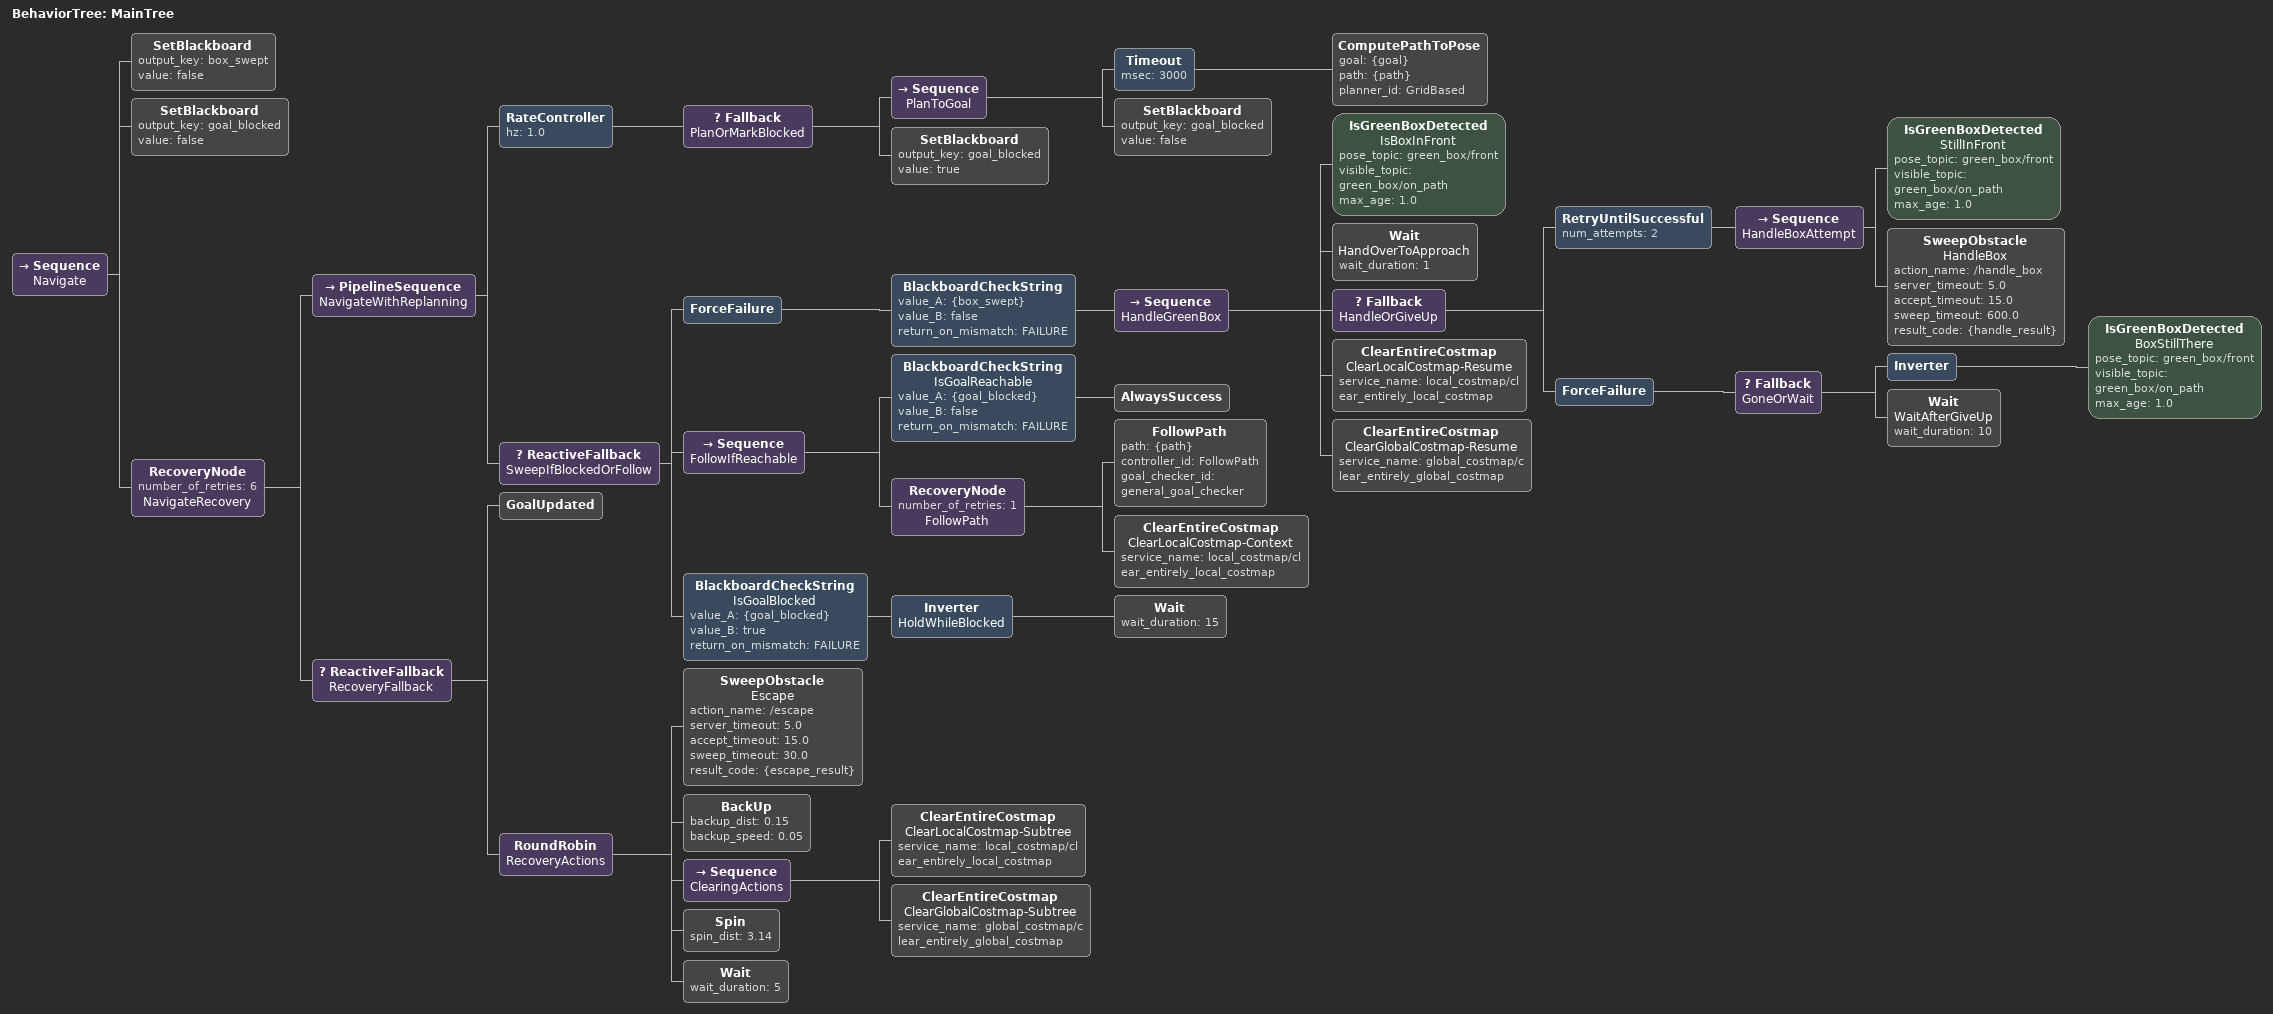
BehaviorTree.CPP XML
<root main_tree_to_execute="MainTree">
  <BehaviorTree ID="MainTree">
    <Sequence name="Navigate">
      <SetBlackboard output_key="box_swept" value="false"/>
      <SetBlackboard output_key="goal_blocked" value="false"/>
      <RecoveryNode number_of_retries="6" name="NavigateRecovery">
        <PipelineSequence name="NavigateWithReplanning">
          <RateController hz="1.0">
            <Fallback name="PlanOrMarkBlocked">
              <Sequence name="PlanToGoal">
                <Timeout msec="3000">
                  <ComputePathToPose goal="{goal}" path="{path}" planner_id="GridBased"/>
                </Timeout>
                <SetBlackboard output_key="goal_blocked" value="false"/>
              </Sequence>
              <SetBlackboard output_key="goal_blocked" value="true"/>
            </Fallback>
          </RateController>
          <ReactiveFallback name="SweepIfBlockedOrFollow">
            <ForceFailure>
              <BlackboardCheckString value_A="{box_swept}" value_B="false" return_on_mismatch="FAILURE">
                <Sequence name="HandleGreenBox">
                  <IsGreenBoxDetected name="IsBoxInFront" pose_topic="green_box/front"
                                      visible_topic="green_box/on_path" max_age="1.0"/>
                  <Wait name="HandOverToApproach" wait_duration="1"/>
                  <Fallback name="HandleOrGiveUp">
                    <RetryUntilSuccessful num_attempts="2">
                      <Sequence name="HandleBoxAttempt">
                        <IsGreenBoxDetected name="StillInFront" pose_topic="green_box/front"
                                            visible_topic="green_box/on_path" max_age="1.0"/>
                        <SweepObstacle name="HandleBox" action_name="/handle_box"
                                       server_timeout="5.0" accept_timeout="15.0" sweep_timeout="600.0"
                                       result_code="{handle_result}"/>
                      </Sequence>
                    </RetryUntilSuccessful>
                    <ForceFailure>
                      <Fallback name="GoneOrWait">
                        <Inverter>
                          <IsGreenBoxDetected name="BoxStillThere" pose_topic="green_box/front"
                                              visible_topic="green_box/on_path" max_age="1.0"/>
                        </Inverter>
                        <Wait name="WaitAfterGiveUp" wait_duration="10"/>
                      </Fallback>
                    </ForceFailure>
                  </Fallback>
                  <!-- festa_demo (2026-10-02): no box_swept latch any more - the next box (or the
                       same one put back) is handled again; a box swept aside is not in front. -->
                  <ClearEntireCostmap name="ClearLocalCostmap-Resume"
                                      service_name="local_costmap/clear_entirely_local_costmap"/>
                  <ClearEntireCostmap name="ClearGlobalCostmap-Resume"
                                      service_name="global_costmap/clear_entirely_global_costmap"/>
                </Sequence>
              </BlackboardCheckString>
            </ForceFailure>
            <Sequence name="FollowIfReachable">
              <BlackboardCheckString name="IsGoalReachable" value_A="{goal_blocked}" value_B="false"
                                     return_on_mismatch="FAILURE">
                <AlwaysSuccess/>
              </BlackboardCheckString>
              <RecoveryNode number_of_retries="1" name="FollowPath">
                <FollowPath path="{path}" controller_id="FollowPath" goal_checker_id="general_goal_checker"/>
                <ClearEntireCostmap name="ClearLocalCostmap-Context" service_name="local_costmap/clear_entirely_local_costmap"/>
              </RecoveryNode>
            </Sequence>
            <BlackboardCheckString name="IsGoalBlocked" value_A="{goal_blocked}" value_B="true"
                                   return_on_mismatch="FAILURE">
              <Inverter name="HoldWhileBlocked">
                <Wait wait_duration="15"/>
              </Inverter>
            </BlackboardCheckString>
          </ReactiveFallback>
        </PipelineSequence>
        <ReactiveFallback name="RecoveryFallback">
          <GoalUpdated/>
          <RoundRobin name="RecoveryActions">
            <SweepObstacle name="Escape" action_name="/escape" server_timeout="5.0" accept_timeout="15.0"
                           sweep_timeout="30.0" result_code="{escape_result}"/>
            <BackUp backup_dist="0.15" backup_speed="0.05"/>
            <Sequence name="ClearingActions">
              <ClearEntireCostmap name="ClearLocalCostmap-Subtree" service_name="local_costmap/clear_entirely_local_costmap"/>
              <ClearEntireCostmap name="ClearGlobalCostmap-Subtree" service_name="global_costmap/clear_entirely_global_costmap"/>
            </Sequence>
            <Spin spin_dist="3.14"/>
            <Wait wait_duration="5"/>
          </RoundRobin>
        </ReactiveFallback>
      </RecoveryNode>
    </Sequence>
  </BehaviorTree>
</root>
